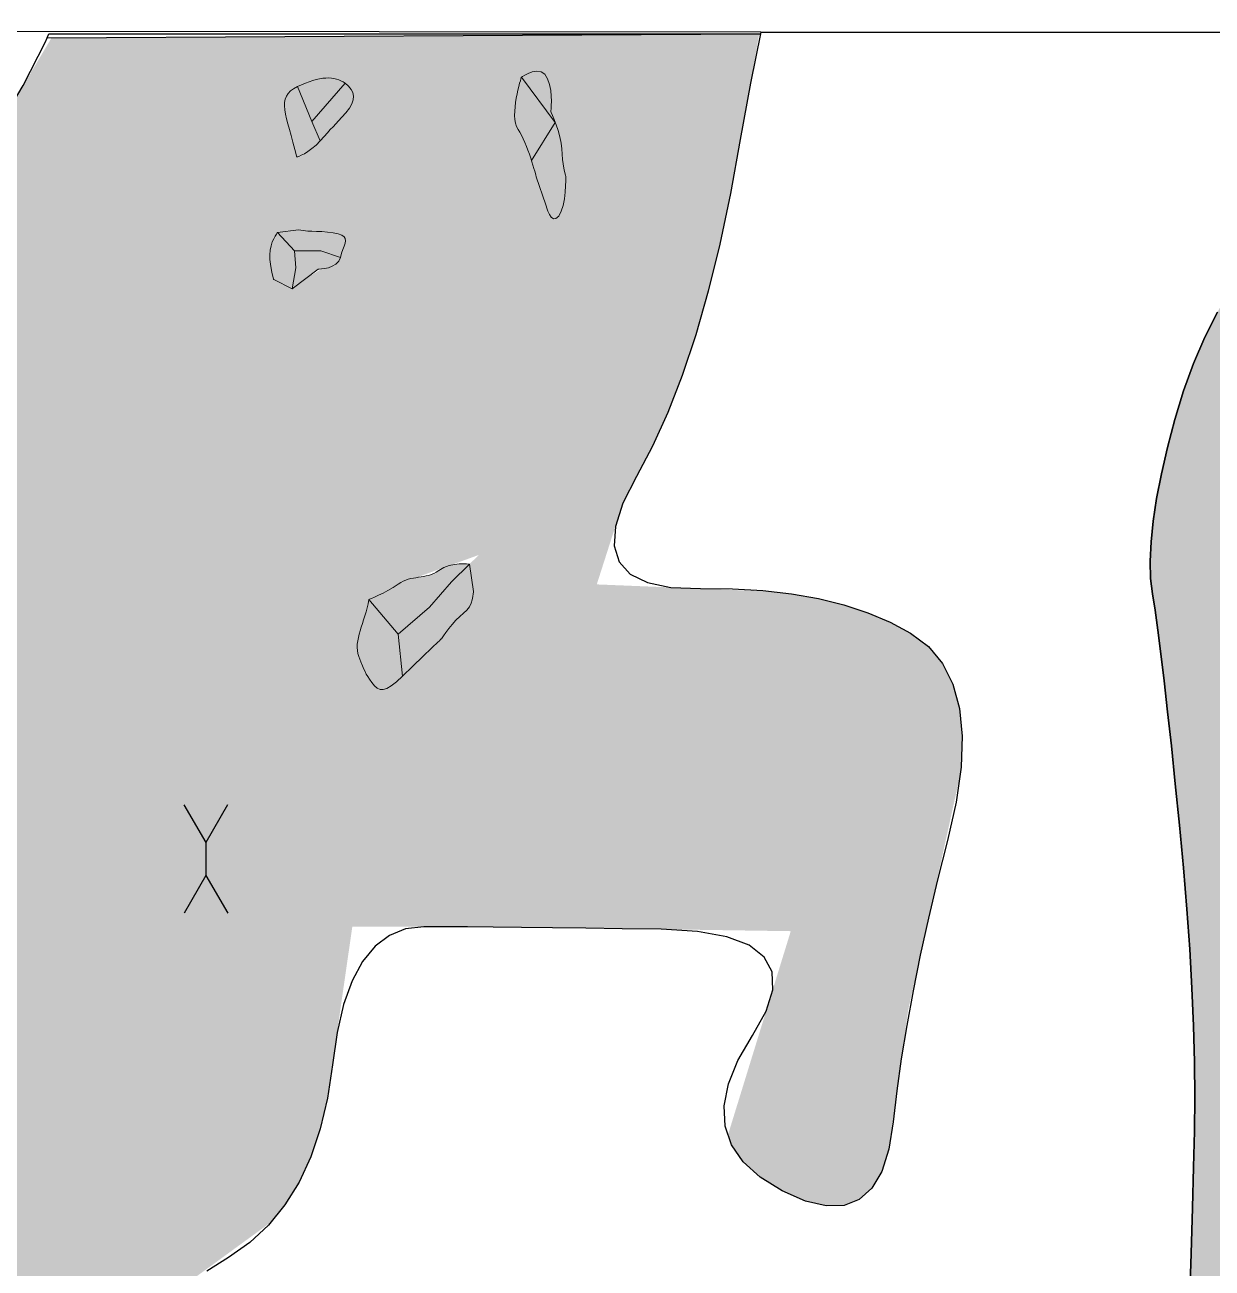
# Model space of a CAD drawing. Header units: metres. Extents: x -231 to 724, y -201 to 398.
# Drawn here: x 48.59 to 91.95, y 352.61 to 398.02 of the extents above; entities that cross this region are included whole.
import ezdxf

# ---------------------------------------------------------------- set-up
doc = ezdxf.new("R2010")
doc.units = ezdxf.units.M
doc.header["$MEASUREMENT"] = 0
for name, color, linetype in [('Espace Papier - Cadre Visible', 250, 'Continuous'), ('Topo Dessin - Fond', 254, 'Continuous'), ('Topo Dessin - Galeries', 10, 'Continuous'), ('Topo Dessin - Sols', 32, 'Continuous'), ('Topo Dessin - Spéléothèmes', 26, 'Continuous')]:
    doc.layers.add(name, color=color, linetype=linetype)

# ---------------------------------------------------------------- blocks, each defined once
blk = doc.blocks.new('*U135')
at = {"layer": 'Topo Dessin - Spéléothèmes'}
h = blk.add_hatch(color=255, dxfattribs=at)
h.dxf.hatch_style = 2
edge = h.paths.add_edge_path()
edge.add_spline(control_points=[(-0.2142849391825408, 0.7482747393962654), (-0.2142849391825408, 0.7482747393962654), (-0.8557617185360584, 0.320393880128222), (-0.8557617185360584, 0.320393880128222), (-0.8557617185360584, 0.320393880128222), (-0.9625596785788026, -0.1067979600427407), (-0.7489637584933142, -0.5346788193107841), (-0.5346788193107734, -0.9625596785788275), (-0.2142849391825408, -1.283642577804073), (-0.2142849391825408, -1.283642577804073), (-0.2142849391825408, -1.283642577804073), (0.534678819310777, -1.283642577804073), (0.534678819310777, -1.283642577804073), (0.534678819310777, -1.283642577804073), (1.06935763862155, -0.2142849391825621), (1.06935763862155, -0.2142849391825621), (1.06935763862155, -0.2142849391825621), (1.710834417975068, 0.1067979600427407), (1.604036457932324, 0.5346788193107841), (1.49723849788958, 0.9625596785787707), (1.604036457932324, 1.28295355870705), (1.283642577804091, 1.28295355870705), (0.9625596785788062, 1.28295355870705), (0.1067979600427442, 0.85576171853603), (0.1067979600427442, 0.85576171853603), (0.1067979600427442, 0.85576171853603), (-0.2142849391825408, 0.7482747393962654), (-0.2142849391825408, 0.7482747393962654)], knot_values=[0, 0, 0, 0, 1, 1, 1, 2, 2, 2, 3, 3, 3, 4, 4, 4, 5, 5, 5, 6, 6, 6, 7, 7, 7, 8, 8, 8, 9, 9, 9, 9], degree=3, periodic=0)
at = {"layer": 'Topo Dessin - Spéléothèmes', "lineweight": 5}
for points in [[(-0.8557617185360584, 0.320393880128222), (0, 0), (0.8554172089875358, 0.4278808592680434), (1.604036457932324, 0.5346788193107841)], [(0, 0), (0.3207383896767588, -0.5346788193107841), (0.534678819310777, -1.283642577804073)]]:
    blk.add_lwpolyline(points, dxfattribs=at)
at = {"layer": 'Topo Dessin - Spéléothèmes', "lineweight": 9}
blk.add_open_spline([(-0.2142849391825408, 0.7482747393962654), (-0.2142849391825408, 0.7482747393962654), (-0.8557617185360584, 0.320393880128222), (-0.8557617185360584, 0.320393880128222), (-0.8557617185360584, 0.320393880128222), (-0.9625596785788026, -0.1067979600427407), (-0.7489637584933142, -0.5346788193107841), (-0.5346788193107734, -0.9625596785788275), (-0.2142849391825408, -1.283642577804073), (-0.2142849391825408, -1.283642577804073), (-0.2142849391825408, -1.283642577804073), (0.534678819310777, -1.283642577804073), (0.534678819310777, -1.283642577804073), (0.534678819310777, -1.283642577804073), (1.06935763862155, -0.2142849391825621), (1.06935763862155, -0.2142849391825621), (1.06935763862155, -0.2142849391825621), (1.710834417975068, 0.1067979600427407), (1.604036457932324, 0.5346788193107841), (1.49723849788958, 0.9625596785787707), (1.604036457932324, 1.28295355870705), (1.283642577804091, 1.28295355870705), (0.9625596785788062, 1.28295355870705), (0.1067979600427442, 0.85576171853603), (0.1067979600427442, 0.85576171853603), (0.1067979600427442, 0.85576171853603), (-0.2142849391825408, 0.7482747393962654), (-0.2142849391825408, 0.7482747393962654)], degree=3, knots=[0, 0, 0, 0, 1, 1, 1, 2, 2, 2, 3, 3, 3, 4, 4, 4, 5, 5, 5, 6, 6, 6, 7, 7, 7, 8, 8, 8, 9, 9, 9, 9], dxfattribs=at)
blk = doc.blocks.new('Colonne')
at = {"layer": 'Topo Dessin - Spéléothèmes'}
for p, q in [((-0.8042575410315678, 1.976451279887812), (0.0005167643227927954, 0.6053032767583773)), ((0.7942667641243588, 1.976451279887812), (0.0005167643227927954, 0.6053032767583773)), ((0.0005167643227927954, 0.6053032767583773), (-0.0005167643227892427, -0.6053032767584057)), ((-0.0005167643227892427, -0.6053032767584057), (-0.7940945093500815, -1.97645127988784)), ((-0.0005167643227821372, -0.5956570093997016), (0.804257541031582, -1.97645127988784))]:
    blk.add_line(p, q, dxfattribs=at)
blk = doc.blocks.new('*U148')
at = {"layer": 'Topo Dessin - Spéléothèmes'}
h = blk.add_hatch(color=255, dxfattribs=at)
h.dxf.hatch_style = 2
edge = h.paths.add_edge_path()
edge.add_spline(control_points=[(-0.1071424695912704, 1.17684461776139), (-0.5346788193107734, 0.7489637584933462), (-1.070046657718603, 0.5346788193107841), (-1.176844617761343, 0.1067979600427407), (-1.283642577804091, -0.320393880128222), (-1.283642577804091, -0.3210828992252459), (-1.283642577804091, -0.6414767793534679), (-1.283642577804091, -0.9625596785787707), (-1.176500108212817, -1.069357638621511), (-0.5346788193107734, -0.9625596785787707), (0.1067979600427442, -0.85576171853603), (0.8554172089875323, -0.7482747393962654), (0.8554172089875323, -0.7482747393962654), (0.8554172089875323, -0.7482747393962654), (1.390096028298309, -0.5346788193107272), (1.710834417975068, -0.5346788193107272), (2.031917317200353, -0.5346788193107272), (2.245513237285842, -0.2135959200854813), (2.245513237285842, -0.2135959200854813), (2.245513237285842, -0.2135959200854813), (2.566596136511127, 0.4278808592680434), (2.566596136511127, 0.4278808592680434), (2.566596136511127, 0.4278808592680434), (2.245857746834368, 0.7489637584933462), (1.817976887566338, 0.7489637584933462), (1.390096028298309, 0.7489637584933462), (1.176155598664295, 1.069357638621568), (0.7482747393962619, 1.069357638621568), (0.3207383896767588, 1.069357638621568), (-0.1071424695912704, 1.17684461776139), (-0.1071424695912704, 1.17684461776139)], knot_values=[0, 0, 0, 0, 1, 1, 1, 2, 2, 2, 3, 3, 3, 4, 4, 4, 5, 5, 5, 6, 6, 6, 7, 7, 7, 8, 8, 8, 9, 9, 9, 10, 10, 10, 10], degree=3, periodic=0)
at = {"layer": 'Topo Dessin - Spéléothèmes', "lineweight": 5}
for points in [[(-0.1071424695912704, 1.17684461776139), (0, 0), (1.069357638621547, 0.1067979600427407), (1.925119357157609, 0.3210828992253028), (2.566596136511127, 0.4278808592680434)], [(0, 0), (-0.5346788193107734, -0.9625596785787707)]]:
    blk.add_lwpolyline(points, dxfattribs=at)
at = {"layer": 'Topo Dessin - Spéléothèmes', "lineweight": 9}
blk.add_open_spline([(-0.1071424695912704, 1.17684461776139), (-0.5346788193107734, 0.7489637584933462), (-1.070046657718603, 0.5346788193107841), (-1.176844617761343, 0.1067979600427407), (-1.283642577804091, -0.320393880128222), (-1.283642577804091, -0.3210828992252459), (-1.283642577804091, -0.6414767793534679), (-1.283642577804091, -0.9625596785787707), (-1.176500108212817, -1.069357638621511), (-0.5346788193107734, -0.9625596785787707), (0.1067979600427442, -0.85576171853603), (0.8554172089875323, -0.7482747393962654), (0.8554172089875323, -0.7482747393962654), (0.8554172089875323, -0.7482747393962654), (1.390096028298309, -0.5346788193107272), (1.710834417975068, -0.5346788193107272), (2.031917317200353, -0.5346788193107272), (2.245513237285842, -0.2135959200854813), (2.245513237285842, -0.2135959200854813), (2.245513237285842, -0.2135959200854813), (2.566596136511127, 0.4278808592680434), (2.566596136511127, 0.4278808592680434), (2.566596136511127, 0.4278808592680434), (2.245857746834368, 0.7489637584933462), (1.817976887566338, 0.7489637584933462), (1.390096028298309, 0.7489637584933462), (1.176155598664295, 1.069357638621568), (0.7482747393962619, 1.069357638621568), (0.3207383896767588, 1.069357638621568), (-0.1071424695912704, 1.17684461776139), (-0.1071424695912704, 1.17684461776139)], degree=3, knots=[0, 0, 0, 0, 1, 1, 1, 2, 2, 2, 3, 3, 3, 4, 4, 4, 5, 5, 5, 6, 6, 6, 7, 7, 7, 8, 8, 8, 9, 9, 9, 10, 10, 10, 10], dxfattribs=at)
blk = doc.blocks.new('*U149')
at = {"layer": 'Topo Dessin - Spéléothèmes'}
h = blk.add_hatch(color=255, dxfattribs=at)
h.dxf.hatch_style = 2
edge = h.paths.add_edge_path()
edge.add_spline(control_points=[(0.4614275515351309, 1.37860547114775), (0.4614275515351309, 1.37860547114775), (-0.3943341670009275, 0.7364396726971449), (-0.3943341670009275, 0.3092478325261823), (-0.3943341670009275, -0.1186330267418612), (-0.7147280471291637, -0.9743947452778912), (-0.7147280471291637, -0.9743947452778912), (-0.7147280471291637, -0.9743947452778912), (-0.9290129863117045, -1.722669484674157), (-0.9290129863117045, -1.722669484674157), (-0.9290129863117045, -1.722669484674157), (-1.142608906397193, -2.258037323082021), (-0.8218705167204305, -2.1505503439422), (-0.5011321270436753, -2.043752383899459), (-0.0732512677756425, -1.402275604545935), (-0.0732512677756425, -1.402275604545935), (-0.0732512677756425, -1.402275604545935), (0.03354669226710172, -1.081192705320632), (0.2474871219011163, -0.7601098060953859), (0.4614275515351309, -0.4397159259671071), (0.5682255115778752, 0.2024498724834416), (0.5682255115778752, 0.2024498724834416), (0.5682255115778752, 0.2024498724834416), (0.8893084108031601, 0.5228437526116636), (0.9961063708459079, 0.950724611879707), (1.102904330888652, 1.37860547114775), (0.4614275515351309, 1.37860547114775), (0.4614275515351309, 1.37860547114775)], knot_values=[0, 0, 0, 0, 1, 1, 1, 2, 2, 2, 3, 3, 3, 4, 4, 4, 5, 5, 5, 6, 6, 6, 7, 7, 7, 8, 8, 8, 9, 9, 9, 9], degree=3, periodic=0)
at = {"layer": 'Topo Dessin - Spéléothèmes', "lineweight": 5}
blk.add_lwpolyline([(-0.5739892875714858, -0.556994407390107), (0.5027332360623582, -0.1021367901652184), (0.4614275515351309, 1.37860547114775)], dxfattribs=at)
at = {"layer": 'Topo Dessin - Spéléothèmes', "lineweight": 9}
blk.add_open_spline([(0.4614275515351309, 1.37860547114775), (0.4614275515351309, 1.37860547114775), (-0.3943341670009275, 0.7364396726971449), (-0.3943341670009275, 0.3092478325261823), (-0.3943341670009275, -0.1186330267418612), (-0.7147280471291637, -0.9743947452778912), (-0.7147280471291637, -0.9743947452778912), (-0.7147280471291637, -0.9743947452778912), (-0.9290129863117045, -1.722669484674157), (-0.9290129863117045, -1.722669484674157), (-0.9290129863117045, -1.722669484674157), (-1.142608906397193, -2.258037323082021), (-0.8218705167204305, -2.1505503439422), (-0.5011321270436753, -2.043752383899459), (-0.0732512677756425, -1.402275604545935), (-0.0732512677756425, -1.402275604545935), (-0.0732512677756425, -1.402275604545935), (0.03354669226710172, -1.081192705320632), (0.2474871219011163, -0.7601098060953859), (0.4614275515351309, -0.4397159259671071), (0.5682255115778752, 0.2024498724834416), (0.5682255115778752, 0.2024498724834416), (0.5682255115778752, 0.2024498724834416), (0.8893084108031601, 0.5228437526116636), (0.9961063708459079, 0.950724611879707), (1.102904330888652, 1.37860547114775), (0.4614275515351309, 1.37860547114775), (0.4614275515351309, 1.37860547114775)], degree=3, knots=[0, 0, 0, 0, 1, 1, 1, 2, 2, 2, 3, 3, 3, 4, 4, 4, 5, 5, 5, 6, 6, 6, 7, 7, 7, 8, 8, 8, 9, 9, 9, 9], dxfattribs=at)
blk = doc.blocks.new('block 519')
at = {"layer": 'Topo Dessin - Spéléothèmes'}
h = blk.add_hatch(color=255, dxfattribs=at)
h.dxf.hatch_style = 2
edge = h.paths.add_edge_path()
edge.add_spline(control_points=[(-0.8554172089875465, -0.5346788193107841), (-0.4275363497195031, 0.5346788193107841), (-0.4275363497195031, 1.069357638621511), (0.2139404296340217, 0.9625596785787707), (0.8554172089875465, 0.8550726994390061), (1.176500108212792, 0.6414767793535248), (1.283298068255533, 0.320393880128222), (1.390440537846814, 0), (1.283298068255533, -0.2135959200854813), (0.8554172089875465, -0.3210828992253028), (0.4278808592679866, -0.4278808592680434), (0.3210828992252459, -0.4278808592680434), (-0.1067979600427407, -0.5346788193107841), (-0.5346788193107841, -0.6421657984506055), (-0.8554172089875465, -0.5346788193107841), (-0.8554172089875465, -0.5346788193107841)], knot_values=[0, 0, 0, 0, 1, 1, 1, 2, 2, 2, 3, 3, 3, 4, 4, 4, 5, 5, 5, 5], degree=3, periodic=0)
at = {"layer": 'Topo Dessin - Spéléothèmes', "lineweight": 5}
for points in [[(0.2139404296340217, 0.9625596785787707), (0, 0), (1.283298068255533, 0.320393880128222)], [(0, 0), (-0.1067979600427407, -0.5346788193107841)]]:
    blk.add_lwpolyline(points, dxfattribs=at)
at = {"layer": 'Topo Dessin - Spéléothèmes', "lineweight": 9}
blk.add_open_spline([(-0.8554172089875465, -0.5346788193107841), (-0.4275363497195031, 0.5346788193107841), (-0.4275363497195031, 1.069357638621511), (0.2139404296340217, 0.9625596785787707), (0.8554172089875465, 0.8550726994390061), (1.176500108212792, 0.6414767793535248), (1.283298068255533, 0.320393880128222), (1.390440537846814, 0), (1.283298068255533, -0.2135959200854813), (0.8554172089875465, -0.3210828992253028), (0.4278808592679866, -0.4278808592680434), (0.3210828992252459, -0.4278808592680434), (-0.1067979600427407, -0.5346788193107841), (-0.5346788193107841, -0.6421657984506055), (-0.8554172089875465, -0.5346788193107841), (-0.8554172089875465, -0.5346788193107841)], degree=3, knots=[0, 0, 0, 0, 1, 1, 1, 2, 2, 2, 3, 3, 3, 4, 4, 4, 5, 5, 5, 5], dxfattribs=at)

msp = doc.modelspace()

# ---------------------------------------------------------------- hatches: boundary and pattern name
at = {"layer": 'Topo Dessin - Fond'}
h = msp.add_hatch(color=256, dxfattribs=at)
h.dxf.hatch_style = 1
h.paths.add_polyline_path([(58.08262208294172, 354.9130066240467), (58.59869746191339, 355.744078526693), (59.03017035623952, 356.6709349973206), (59.37704076592036, 357.6935760359301), (59.63930869095589, 358.8120016425213), (59.81697413134604, 360.0262118170953), (60.54564185932253, 365.0795416957116), (65.39791921318786, 365.0703958826482), (69.0781277127448, 365.0239124269427), (70.40074671373321, 365.0056007625739), (76.55767653628126, 364.9138921701547), (74.26964119699711, 357.4887748592269), (74.39680612191296, 357.1146427698201), (74.8198188234335, 356.4934516376662), (75.43459719392263, 355.9314215657176), (76.24114123338063, 355.4285525539741), (77.0942166463508, 355.0538658492882), (77.84858913737685, 354.8763826985127), (78.50425870645881, 354.8961031016473), (79.06122535359668, 355.1130270586924), (79.51948907879046, 355.5271545696479), (79.87904988204014, 356.1384856345136), (80.12975292552308, 356.9155451148479), (80.84069883614318, 362.0095171917259), (82.73081687449252, 370.5597797820536), (82.77809338989982, 370.9005782976623), (82.81616415316603, 372.0415413671625), (82.71605090919866, 373.052913540038), (82.47775365799748, 373.9346948162892), (82.10127239956273, 374.6868851959158), (81.58660713389426, 375.3094846789178), (80.93375786099224, 375.8024932652953), (80.18220573571946, 376.2025344926645), (79.37143191293887, 376.5462318986421), (78.50143639265052, 376.8335854832277), (77.57221917485458, 377.0645952464216), (76.58378025955071, 377.2392611882236), (75.88885397935198, 377.3177457184202), (69.47309016603835, 377.5802931357248), (70.42255302923195, 380.5431269804341), (71.77714117620923, 383.2149445306962), (72.07129092644593, 383.8628314604147), (72.59628909163939, 385.2165650500276), (73.08736202352405, 386.6929614419684), (73.54450972209949, 388.2920206362371), (73.96773218736621, 390.0137426328344), (74.35702941932387, 391.858127431759), (74.71240141797304, 393.8251750330148), (75.40387708453432, 397.6850392789481), (49.56054570661037, 397.5430912877243), (45.62632923807512, 390.9192611871327), (42.87365672268168, 392.7779566493297), (42.57609400370125, 393.1462865310057), (38.48604761688962, 397.685271015624), (26.80487011174682, 397.685271015624), (26.16634842163945, 396.1500846235643), (25.58964123185683, 394.3005974211693), (25.23008049818054, 392.5102712789795), (25.08766622061057, 390.779106196995), (25.16239839914692, 389.1071021752153), (25.45427703378959, 387.4942592136409), (25.96330212453859, 385.9405773122718), (26.68947367139413, 384.4460564711077), (27.54254894521752, 383.0275998246301), (28.43228521687092, 381.7021105073212), (29.35868248635394, 380.4695885191803), (30.32174075366695, 379.3300338602081), (31.3214600188096, 378.2834465304039), (32.35784028178227, 377.3298265297684), (33.12757573948073, 376.7124459105962), (37.70048553824918, 373.4406903551489), (39.32963748597498, 367.7032475762931), (37.34277466307793, 363.4939405541443), (37.56276425361541, 357.6737195995086), (34.22749350806826, 351.9987352426676), (28.9191598244191, 347.933272977482), (23.8730991236609, 350.1830192013057), (21.38374148689933, 345.1283885777046), (46.47002662917028, 331.657866246073), (46.47088733849296, 332.4577806084482), (46.36231362342608, 333.9537100391793), (46.15820480745292, 335.5243910088265), (45.49383689006368, 339.357675362592), (45.29676221547311, 340.9990498347537), (45.06726960985029, 345.5039085045801), (46.50728918469487, 346.2316652072727), (50.28811917181717, 348.7382412531498), (52.52987815395027, 350.5857982287886), (53.1390159320797, 351.0562695312959), (57.56032449997878, 354.2736642727804)])
h.paths.add_polyline_path([(43.02781004029976, 367.0907657083469), (40.81705765185483, 375.1019400353068), (40.44563612708919, 379.962542957337), (46.78955364108872, 382.9247502707196), (47.28767890823371, 378.9811589250936), (47.28260888988075, 375.4965667685566), (47.27273858377157, 374.4373023116899), (47.1737810143095, 368.2321878399242)], flags=16)
edge = h.paths.add_edge_path(flags=16)
edge.add_spline(control_points=[(62.21978816471196, 377.5930401240608), (62.71048743752612, 377.9366314538794), (63.21311560592287, 377.74099529615), (63.70381487873703, 378.0845866259685), (64.19451415155118, 378.428177955787), (64.8201728813264, 378.3175111327582), (64.8201728813264, 378.3175111327582), (64.8201728813264, 378.3175111327582), (64.85689496946232, 378.0691397226594), (64.89361705759823, 377.8207683125606)], knot_values=[6.5, 6.5, 6.5, 6.5, 7.5, 7.5, 7.5, 8.5, 8.5, 8.5, 9, 9, 9, 9], degree=3, periodic=0)
edge.add_line((64.52228370594466, 378.0252629181479), (65.16435200985148, 378.6551727335489))
edge = h.paths.add_edge_path(flags=16)
edge.add_spline(control_points=[(37.73921911285549, 342.5819353833543), (37.5041747128172, 342.3468909833161), (37.22181862279606, 342.2522652529065), (37.22181297569776, 342.2522633604153)], knot_values=[7.00001, 7.00001, 7.00001, 7.00001, 8, 8, 8, 8], degree=3, periodic=0)
edge.add_spline(control_points=[(37.22181297561306, 342.2522633603869), (37.22181297561306, 342.2522633603869), (36.99813945497044, 342.217006347811), (36.77446593432784, 342.1817493352352)], knot_values=[6.5, 6.5, 6.5, 6.5, 7, 7, 7, 7], degree=3, periodic=0)
edge.add_spline(control_points=[(36.77446593432784, 342.1817493352352), (36.55079241368523, 342.1464923226594), (36.32711889304262, 342.1112353100834), (36.32711889304262, 342.1112353100834), (36.32711889304262, 342.1112353100834), (36.13877820650831, 342.2054056533506), (35.95043751997399, 342.2995759966177)], knot_values=[5.5, 5.5, 5.5, 5.5, 6, 6, 6, 6.5, 6.5, 6.5, 6.5], degree=3, periodic=0)
edge.add_spline(control_points=[(34.53864058629082, 343.4763261797951), (34.53864058629082, 343.4763261797951), (34.82099997300767, 343.8059982027395), (35.1033593597443, 344.135670225707)], knot_values=[2, 2, 2, 2, 2.999999999929901, 3, 3, 3], degree=3, periodic=0)
edge.add_line((36.46063098657666, 345.7203686772289), (36.40929312469789, 344.3325903464415))
edge.add_spline(control_points=[(36.0444562201763, 344.3710202623655), (36.3741282431438, 344.3237076261347), (36.84513160254442, 344.3240109122644), (37.12779427541074, 344.1826795758312)], knot_values=[0, 0, 0, 0, 1, 1, 1, 1], degree=3, periodic=0)
edge = h.paths.add_edge_path(flags=16)
edge.add_spline(control_points=[(46.03716347134993, 387.1238545636161), (45.84140886922199, 386.6205546636553), (45.68142365549681, 386.3260050809504), (45.31399183285819, 386.0687265489606)], knot_values=[4, 4, 4, 4, 5, 5, 5, 5], degree=3, periodic=0)
edge.add_spline(control_points=[(45.31399183285819, 386.0687265489606), (44.94576983425691, 385.8108947298055), (45.11728885558337, 385.5659401813797), (44.71234909343249, 385.0998715773483)], knot_values=[3, 3, 3, 3, 4, 4, 4, 4], degree=3, periodic=0)
edge.add_spline(control_points=[(44.71234909343249, 385.0998715773483), (44.30780441926289, 384.6340796168997), (44.60235400196777, 384.4740944031746), (44.02629030647172, 384.2532569911517)], knot_values=[2, 2, 2, 2, 3, 3, 3, 3], degree=3, periodic=0)
edge.add_spline(control_points=[(42.29618517134467, 385.4182045997425), (42.12988540849875, 385.7226628646943), (42.06884862965384, 385.9451989132098), (42.07974974619942, 386.1115154849416)], knot_values=[0.7439637676881028, 0.7439637676881028, 0.7439637676881028, 0.7439637676881028, 1, 1, 1, 1], degree=3, periodic=0)
edge.add_spline(control_points=[(43.17934202356155, 386.7678821971029), (43.17934202356155, 386.7678821971029), (43.74347682347499, 387.5279470966736), (43.74347682347499, 387.5279470966736), (43.74347682347499, 387.5279470966736), (44.28321784340273, 387.5408243674032), (44.77352202823555, 387.8841390536388), (45.26382314114271, 388.227451588889), (45.9756306219824, 387.9945892041835), (45.97563954140432, 387.9945862862429)], knot_values=[6.000006265346602, 6.000006265346602, 6.000006265346602, 6.000006265346602, 7.000006265346602, 7.000006265346602, 7.000006265346602, 8.000006265346602, 8.000006265346602, 8.000006265346602, 9, 9, 9, 9], degree=3, periodic=0)
edge = h.paths.add_edge_path(flags=16)
edge.add_spline(control_points=[(57.53090703320959, 389.6217479243007), (57.53121517191736, 390.099979198744), (57.81778417013401, 390.4343096966634), (57.81778417013401, 390.4343096966634), (57.81778417013401, 390.4343096966634), (58.00906127297594, 390.4582674811917), (58.20033837581786, 390.4822252657201)], knot_values=[0.5, 0.5, 0.5, 0.5, 1.5, 1.5, 1.5, 2, 2, 2, 2], degree=3, periodic=0)
edge.add_spline(control_points=[(58.20033837581786, 390.4822252657201), (58.39161547865979, 390.5061830502484), (58.58289258150172, 390.5301408347767), (58.58289258150172, 390.5301408347767), (58.58289258150172, 390.5301408347767), (58.91814749554443, 390.4826874737817), (58.91814749554443, 390.4826874737817), (58.91814749554443, 390.4826874737817), (59.87461004443103, 390.4820711963662), (60.16179532006321, 390.3384785585502)], knot_values=[7, 7, 7, 7, 7.5, 7.5, 7.5, 8.5, 8.5, 8.5, 9.5, 9.5, 9.5, 9.5], degree=3, periodic=0)
edge.add_spline(control_points=[(60.11372568164968, 389.525916786174), (60.017894543517, 389.0954470114468), (59.30054763187441, 389.0951388727391), (59.30054763187441, 389.0951388727391), (59.30054763187441, 389.0951388727391), (59.06143199465277, 388.9158021448228), (58.82231635743113, 388.7364654169066)], knot_values=[4.5, 4.5, 4.5, 4.500000000031159, 5.5, 5.5, 5.5, 6, 6, 6, 6], degree=3, periodic=0)
edge.add_spline(control_points=[(60.16179532006321, 390.3384785585502), (60.44836431827986, 390.1951940594417), (60.20955681976596, 389.9563865609279), (60.11372568165267, 389.5259167861874)], knot_values=[5.999999999968841, 5.999999999968841, 5.999999999968841, 5.999999999968841, 6.999999999968841, 6.999999999968841, 6.999999999968841, 7], degree=3, periodic=0)
edge.add_spline(control_points=[(60.11372568164968, 389.525916786174), (60.017894543517, 389.0954470114468), (59.30054763187441, 389.0951388727391), (59.30054763187441, 389.0951388727391), (59.30054763187441, 389.0951388727391), (59.06143199465277, 388.9158021448228), (58.82231635743113, 388.7364654169066)], knot_values=[4.5, 4.5, 4.5, 4.500000000031159, 5.5, 5.5, 5.5, 6, 6, 6, 6], degree=3, periodic=0)
edge.add_spline(control_points=[(58.82231635743113, 388.7364654169066), (58.58320072020949, 388.5571286889905), (58.34408508298785, 388.3777919610742), (58.34408508298785, 388.3777919610742), (58.34408508298785, 388.3777919610742), (58.17661169532037, 388.461528654908), (58.00913830765289, 388.5452653487417)], knot_values=[3.5, 3.5, 3.5, 3.5, 4, 4, 4, 4.5, 4.5, 4.5, 4.5], degree=3, periodic=0)
edge = h.paths.add_edge_path(flags=16)
edge.add_spline(control_points=[(58.51541707409319, 393.1857982148535), (58.14741466594389, 394.7557426387261), (57.71806382546221, 395.368919185753), (58.53947715736533, 395.7615522626852)], knot_values=[0, 0, 0, 0, 1, 1, 1, 1], degree=3, periodic=0)
edge.add_spline(control_points=[(58.53947715736533, 395.7615522626852), (59.36144377643402, 396.1533951636546), (59.9011847963617, 396.1662724343842), (60.28149388972984, 395.883809946446)], knot_values=[1, 1, 1, 1, 2, 2, 2, 2], degree=3, periodic=0)
edge.add_spline(control_points=[(60.3059049680607, 394.8045647953877), (59.90136029389105, 394.338772834939), (59.77888301967818, 394.2530133242758), (59.3739432575273, 393.7869447202445)], knot_values=[3, 3, 3, 3, 4, 4, 4, 4], degree=3, periodic=0)
edge.add_spline(control_points=[(59.3739432575273, 393.7869447202445), (58.96955678254196, 393.3200859402505), (58.51541707409319, 393.1857982148535), (58.51541707409319, 393.1857982148535)], knot_values=[4, 4, 4, 4, 5, 5, 5, 5], degree=3, periodic=0)
edge.add_line((57.56400888782508, 392.7557007125093), (58.3859201096902, 393.7018064245152))
edge = h.paths.add_edge_path(flags=16)
edge.add_spline(control_points=[(66.5997894751536, 394.1997820776895), (66.25675143250069, 394.6896911745411), (66.72248633981845, 396.1133178313806), (66.72248633981845, 396.1133178313806), (66.72248633981845, 396.1133178313806), (67.45814016105834, 396.6284281825256), (67.67925421666398, 396.0519693990482), (67.9003682722696, 395.4755106155708), (67.789424805658, 394.8502469737768), (67.789424805658, 394.8502469737768), (67.789424805658, 394.8502469737768), (67.86975767630466, 394.6822605579861), (67.9589026472658, 394.4483523150581)], knot_values=[6.547990649118702, 6.547990649118702, 6.547990649118702, 6.547990649118702, 7.547990649118702, 7.547990649118702, 7.547990649118702, 8.547990649118702, 8.547990649118702, 8.547990649118702, 9.547990649118702, 9.547990649118702, 9.547990649118702, 10, 10, 10, 10], degree=3, periodic=0)
edge.add_spline(control_points=[(67.9589026472658, 394.4483523150581), (68.06697698335512, 394.1647751509431), (68.18800314210469, 393.7843075992872), (68.19454006533829, 393.4888159783633)], knot_values=[6, 6, 6, 6, 6.547990649118702, 6.547990649118702, 6.547990649118702, 6.547990649118702], degree=3, periodic=0)
edge.add_spline(control_points=[(68.19454006533829, 393.4888159783633), (68.20702224808645, 392.9487983148528), (68.34237679302885, 392.4948168055882), (68.34237679302885, 392.4948168055882), (68.34237679302885, 392.4948168055882), (68.36678787135965, 391.4155716545298), (68.08472047140293, 391.0355392047445)], knot_values=[4, 4, 4, 4, 5, 5, 5, 6, 6, 6, 6], degree=3, periodic=0)
edge.add_spline(control_points=[(67.44069421068033, 391.955304025285), (67.35191292632538, 392.2128548762713), (67.26313164197045, 392.4704057272575), (67.26313164197045, 392.4704057272575), (67.26313164197045, 392.4704057272575), (67.19564203042572, 392.7318525324717), (67.08935726394137, 393.0621000139813)], knot_values=[1.540577120775739, 1.540577120775739, 1.540577120775739, 1.540577120775739, 2.040577120775739, 2.040577120775739, 2.040577120775739, 2.5, 2.5, 2.5, 2.5], degree=3, periodic=0)
edge.add_spline(control_points=[(67.08935726394137, 393.0621000139813), (66.96429794354911, 393.4506836931383), (66.7855270869504, 393.9345212776249), (66.5997894751536, 394.1997820776895)], knot_values=[1, 1, 1, 1, 1.540577120775739, 1.540577120775739, 1.540577120775739, 1.540577120775739], degree=3, periodic=0)
h = msp.add_hatch(color=256, dxfattribs=at)
h.dxf.hatch_style = 1
h.paths.add_polyline_path([(94.4339951956265, 315.8708610119103), (95.36462214407243, 315.1982561367681), (96.24922008325298, 314.2817238955972), (96.95373746195209, 313.0487377452885), (97.38944003524125, 311.7324043944426), (97.64042733214421, 310.7393439456154), (97.8519335437577, 309.6307786151912), (98.02395867008147, 308.40670840317), (98.15650271111576, 307.0671333095521), (98.27778115186788, 305.6521958542441), (98.41600947734584, 304.2020385571529), (98.57118768754914, 302.7166614182786), (98.74331578247828, 301.1960644376217), (98.93239376213272, 299.640247615182), (99.13842162651301, 298.0492109509586), (99.36139937561867, 296.4229544449522), (99.60132700945019, 294.7614780971632), (99.80318353214841, 293.1154962942886), (99.91194794785497, 291.5357234230268), (99.92762025656964, 290.0221594833775), (99.85020045829265, 288.5748044753408), (99.67968855302377, 287.1936583989167), (99.41608454076322, 285.8787212541052), (99.05938842151079, 284.6299930409065), (98.60960019526604, 283.4474737593188), (98.17812778795383, 282.3205964959688), (97.87637912549553, 281.2387943374744), (97.7043542078917, 280.2020672838374), (97.66205303514243, 279.2104153350575), (97.74947560724752, 278.2638384911348), (97.96662192420717, 277.3623367520692), (98.31349198602129, 276.5059101178609), (98.79008579268998, 275.6945585885097), (99.39499337005654, 274.8494007305155), (100.1268047439643, 273.8915551103787), (100.9855199144137, 272.8210217280988), (101.9711388814048, 271.637800583676), (103.0836616449372, 270.3418916771099), (104.3230882050114, 268.9332950084004), (105.6894185616257, 267.4120105775498), (107.1826527147824, 265.7780383845549), (108.7083178737259, 264.1820982889038), (110.1719412477022, 262.774910150082), (111.5735228367108, 261.55647396809), (112.9130626407517, 260.5267897429277), (114.1905606598254, 259.6858574745951), (115.4060168939315, 259.0336771630924), (116.5594313430702, 258.570248808419), (117.6508040072415, 258.2955724105756), (118.6406536620088, 258.1659814841111), (119.4894990829359, 258.1378095435754), (120.1973402700232, 258.2110565889683), (120.76417722327, 258.3857226202898), (121.1900099426768, 258.6618076375402), (121.4748384282433, 259.0393116407189), (121.6186626799697, 259.5182346298265), (121.621482697856, 260.0985766048626), (121.5213696626085, 260.7662515507997), (121.3563947549338, 261.5071734526103), (121.1265579748319, 262.3213423102942), (120.831859322303, 263.2087581238516), (120.4722987973466, 264.1694208932826), (120.0478763999631, 265.2033306185868), (119.5585921301526, 266.3104872997644), (119.0044459879146, 267.490890936816), (118.431969277189, 268.6881977381871), (117.8876933019131, 269.8460639123302), (117.371618062088, 270.964489459242), (116.8837435577141, 272.0434743789223), (116.4240697887907, 273.0830186713724), (115.9925967553176, 274.0831223365925), (115.5893244572953, 275.0437853745817), (115.2142528947236, 275.9650077853408), (114.8405913758818, 276.8143917701133), (114.4415492090491, 277.559539530144), (114.0171263942254, 278.2004510654325), (113.5673229314109, 278.7371263759791), (113.0921388206055, 279.1695654617837), (112.5915740618091, 279.4977683228466), (112.0656286550218, 279.7217349591673), (111.5143026002436, 279.8414653707461), (110.6894285836704, 279.9788030773108), (109.7023995033776, 280.3534893940782), (108.8281733648852, 280.9197450855287), (107.8008390832114, 281.9422246649987), (107.2150764153639, 283.2555281639567), (107.4159841658535, 284.3449794666001), (107.8746940046203, 285.0836513562937), (108.5672331434825, 285.8459046233797), (108.9310106502592, 286.2919347409741), (109.266589230493, 286.7525604186751), (109.5739688841842, 287.2277816564824), (109.8531496113328, 287.7175984543961), (110.1041314119385, 288.2220108124166), (110.3269142860018, 288.7410187305432), (110.5214982335222, 289.274622208776), (110.6766020697803, 289.8944048707223), (110.7809446100567, 290.6719503399889), (110.8345258543515, 291.6072586165761), (110.8373458026645, 292.7003297004841), (110.7894044549956, 293.9511635917121), (110.6907018113451, 295.3597602902609), (110.5412378717128, 296.9261197961299), (110.3410126360989, 298.6502421093195), (110.1041263330816, 300.4278910647673), (109.8446791912397, 302.154830497411), (109.5626712105731, 303.8310604072504), (109.2581023910818, 305.4565807942855), (108.9309727327659, 307.0313916585165), (108.5812822356251, 308.5554929999439), (108.2090308996599, 310.0288848185664), (107.8142187248698, 311.451567114385), (107.3968458504016, 312.8686150220965), (106.9569124154024, 314.3251036763982), (106.4944184198724, 315.8210330772892), (106.0093638638112, 317.3564032247698), (105.5017487472186, 318.9312141188408), (104.9715730700948, 320.5454657595017), (104.4188368324404, 322.1991581467524), (103.8435400342543, 323.8922912805926), (103.3288750468794, 325.5868330338395), (102.9580342416577, 327.2447512793102), (102.731017618589, 328.8660460170041), (102.6478251776737, 330.4507172469217), (102.7084569189112, 331.9987649690626), (102.9129128423021, 333.5101891834271), (103.261192947846, 334.9849898900148), (103.7532972355431, 336.4231670888261), (104.2905586137409, 337.9059872519566), (104.7743099907869, 339.5147168515012), (105.2045513666812, 341.2493558874604), (105.5812827414238, 343.109904359834), (105.9045041150145, 345.0963622686223), (106.1742154874536, 347.2087296138248), (106.3904168587409, 349.4470063954419), (106.5531082288765, 351.8111926134736), (106.6283770269067, 354.1500240999427), (106.5823106818787, 356.3122366868731), (106.414909193792, 358.2978303742644), (106.1261725626471, 360.106805162117), (105.7161007884433, 361.7391610504305), (105.1846938711812, 363.194898039205), (104.5319518108607, 364.4740161284407), (103.7578746074822, 365.5765153181361), (102.9865817308439, 366.6653606631845), (102.3421926507479, 367.9035172184713), (101.824707367193, 369.2909849839982), (101.4341258801799, 370.8277639597649), (101.1704481897079, 372.5138541457712), (101.0336742957777, 374.3492555420172), (101.0238041983887, 376.3339681485032), (101.1408378975413, 378.4679919652287), (101.2733820777224, 380.5893383863337), (101.3100434234192, 382.5360188059569), (101.2508219346316, 384.3080332240983), (101.0957176113598, 385.9053816407579), (100.8447304536035, 387.3280640559357), (100.4978604613629, 388.5760804696318), (100.0551076346379, 389.6494308818463), (99.51647197342868, 390.5481152925792), (98.92425465048429, 391.2622735450224), (98.32075683855425, 391.7820454823687), (97.70597853763849, 392.1074311046181), (97.07991974773701, 392.2384304117705), (96.44258046884964, 392.175043403826), (95.79396070097665, 391.9172700807843), (95.13406044411798, 391.4651104426458), (94.46287969827353, 390.8185644894103), (93.81002952091741, 390.055105035171), (93.20512096952335, 389.2522048940215), (92.64815404409232, 388.4098640659622), (92.1391287446231, 387.5280825509925), (91.6780450711163, 386.6068603491122), (91.26490302357206, 385.6461974603223), (90.89970260198992, 384.6460938846218), (90.58244380637028, 383.6065496220114), (90.31307285648869, 382.5801023628279), (90.09153597212116, 381.6192897974087), (89.91783315326745, 380.7241119257541), (89.79196439992779, 379.8945687478637), (89.71392971210196, 379.1306602637377), (89.68372908979018, 378.4323864733761), (89.70136253299222, 377.799747376779), (89.76683004170832, 377.2327429739463), (89.90733251231833, 376.333639805842), (90.07353761653054, 375.0432463010289), (90.19290856387285, 374.0525538522492), (90.32084705574903, 372.9314312912327), (90.45735309215934, 371.6798786179795), (90.60242667310375, 370.2978958324893), (90.7560677985823, 368.7854829347631), (90.90271234648878, 367.2303925333464), (91.02679619471735, 365.7203772367869), (91.128319343268, 364.2554370450847), (91.20728179214075, 362.8355719582397), (91.26368354133547, 361.460781976252), (91.29752459085228, 360.1310670991212), (91.30880494069118, 358.8464273268479), (91.29752459085216, 357.6068626594316), (91.26932371625458, 356.2996853347296), (91.2298424918182, 354.8122075905987), (91.17908091754293, 353.1444294270392), (91.11703899342865, 351.2963508440511), (91.04371671947547, 349.2679718416339), (90.95911409568328, 347.0592924197882), (90.86323112205218, 344.670312578514), (90.75606779858231, 342.1010323178108), (90.56712207792657, 339.5275262585673), (90.22589191273869, 337.1258690216717), (89.73237730301821, 334.8960606071245), (89.08657824876559, 332.8381010149252), (88.28849474998037, 330.9519902450742), (87.33812680666301, 329.2377282975709), (86.23547441881306, 327.6953151724159), (84.98053758643096, 326.3247508696091), (83.7058601418305, 325.1513900908727), (82.54398591732615, 324.2005875379292), (80.97037941071383, 323.1082210472031), (79.32345028228126, 322.5419652960736), (78.25572277634188, 322.8312641302203), (77.48898422460194, 323.6568692795482), (76.98841890921858, 324.1273404030168), (76.4399122461664, 324.5809083323237), (75.84346423544545, 325.0175730674695), (75.19907487705566, 325.4373346084541), (74.50674417099708, 325.8401929552773), (73.76647211726971, 326.2261481079391), (72.97825871587361, 326.5952000664398), (72.13646379188913, 326.8600158897178), (71.23544717039704, 326.9332626367124), (70.27520885139711, 326.8149403074232), (69.25574883488957, 326.5050489018505), (68.17706712087417, 326.0035884199939), (67.03916370935123, 325.3105588618538), (65.84203860032038, 324.42596022743), (64.58569179378279, 323.3497925167231), (63.23628224021878, 322.2074207979759), (61.75996889011432, 321.1242101394345), (60.15675174346829, 320.100160541098), (58.42663080028069, 319.1352720029666), (56.56960606055167, 318.2295445250405), (54.58567752428122, 317.3829781073197), (51.62995047263033, 316.2804010434539), (64.25264968150653, 304.2223783032562), (65.12768736232124, 304.8133785441306), (66.09638563062026, 305.0542484790518), (67.28505030333851, 305.0415710386713), (68.15081555329036, 304.9486036199834), (69.0899029380487, 304.7711204095282), (70.10231245761334, 304.5091214073055), (71.18804411198423, 304.1626066133157), (72.34709790116196, 303.7315760275583), (73.51179186525884, 303.3428033376846), (74.61444404438842, 303.1230622313457), (75.65505443855048, 303.0723527085416), (76.63362304774522, 303.1906747692723), (77.55014987197228, 303.4780284135376), (78.40463491123205, 303.9344136413375), (79.19707816552432, 304.5598304526724), (79.92747963484881, 305.3542788475415), (80.95751501411779, 306.4698872451595), (82.22937292784547, 306.875563069515), (83.10712441916847, 306.3684684084302), (83.66691143205958, 305.7599547912565), (84.20131779695976, 304.8809906642992), (84.71034351386903, 303.7315760275584), (85.17142781353607, 302.410312628149), (85.56200992670972, 301.0158022131865), (85.88208985338997, 299.5480447826709), (86.13166759357682, 298.0070403366022), (86.31074314727016, 296.3927888749805), (86.4193165144701, 294.7052903978057), (86.45738769517664, 292.9445449050778), (86.42495668938977, 291.1105523967968), (86.36855494019505, 289.321634963533), (86.33471389067824, 287.6961146958573), (86.32343354083935, 286.2339915937692), (86.33471389067836, 284.9352656572688), (86.36855494019517, 283.7999368863562), (86.42495668938989, 282.8280052810316), (86.50391913826252, 282.0194708412945), (86.60544228681306, 281.3743335671453), (86.76336711498493, 280.9066794437716), (87.01153460272167, 280.6305944563611), (87.34994475002325, 280.5460786049142), (87.77859755688974, 280.6531318894305), (88.29749302332108, 280.9517543099101), (88.90663114931728, 281.441945866353), (89.60601193487831, 282.1237065587594), (90.39563538000428, 282.997036387129), (91.18807891258987, 283.9576992162395), (91.8959199605301, 284.9014589108682), (92.51915852382515, 285.8283154710156), (93.05779460247479, 286.7382688966812), (93.51182819647897, 287.6313191878654), (93.88125930583783, 288.5074663445679), (94.16608793055138, 289.3667103667887), (94.36631407061964, 290.2090512545279), (94.50026822495727, 291.0711124857222), (94.58628089247941, 291.9895175383084), (94.62435207318595, 292.9642664122863), (94.614481767077, 293.9953591076561), (94.55666997415233, 295.0827956244176), (94.45091669441217, 296.226575962571), (94.29722192785641, 297.4267001221161), (94.09558567448516, 298.683168103053), (93.87702889635534, 299.9748509723601), (93.67257255552431, 301.2806197970148), (93.48221665199196, 302.6004745770176), (93.3059611857584, 303.9344153123683), (93.14380615682342, 305.2824420030669), (92.99575156518722, 306.6445546491135), (92.8617974108497, 308.0207532505079), (92.74194369381098, 309.4110378072506), (92.65170089509934, 310.7323011469804), (92.5840187960658, 312.4860035725141), (92.69682229445537, 314.648199001538), (93.27721875592546, 315.9618101547005)])

# ---------------------------------------------------------------- linework, layer by layer
at = {"layer": 'Espace Papier - Cadre Visible'}
for q in [(-229.2429299104932, 398.0179866469602), (174.2175629481951, 397.7508424413523)]:
    msp.add_line((75.45935152820391, 397.7508424413523), q, dxfattribs=at)
at = {"layer": 'Topo Dessin - Fond'}
for p in [(49.40242990212005, 397.5422228152933), (49.46731314078841, 397.685271015624)]:
    msp.add_line(p, (75.44606752101606, 397.685271015624), dxfattribs=at)
msp.add_lwpolyline([(92.13912874462312, 387.5280825509925), (91.67804507111634, 386.6068603491123), (91.26490302357206, 385.6461974603222), (90.89970260198993, 384.6460938846218), (90.58244380637029, 383.6065496220114), (90.3130728564887, 382.5801023628279), (90.09153597212116, 381.6192897974087), (89.91783315326745, 380.7241119257541), (89.79196439992779, 379.8945687478637), (89.71392971210196, 379.1306602637377), (89.68372908979018, 378.4323864733761), (89.70136253299222, 377.799747376779), (89.76683004170832, 377.2327429739463), (89.86049835544827, 376.6333408618772), (89.96273421372234, 375.9035086375715), (90.07353761653053, 375.0432463010289), (90.19290856387283, 374.0525538522494), (90.32084705574903, 372.9314312912328), (90.45735309215934, 371.6798786179796), (90.60242667310376, 370.2978958324894), (90.75606779858231, 368.7854829347631), (90.90271234648878, 367.2303925333464), (91.02679619471735, 365.7203772367869), (91.128319343268, 364.2554370450847), (91.20728179214075, 362.8355719582397), (91.26368354133547, 361.460781976252), (91.29752459085228, 360.1310670991212), (91.30880494069118, 358.8464273268479), (91.29752459085216, 357.6068626594316), (91.26932371625458, 356.2996853347296), (91.2298424918182, 354.8122075905986), (91.17908091754293, 353.1444294270392), (91.11703899342865, 351.2963508440511)], dxfattribs=at)
at = {"layer": 'Topo Dessin - Galeries'}
for points in [[(38.78231016957398, 397.685271015624), (38.89479104683323, 397.5629060165794), (39.78734712765265, 396.5515337243445), (40.63760203572281, 395.5457958500564), (41.4455557710437, 394.5456923937155), (42.21120833361533, 393.5512233553214), (42.96135048473161, 392.718742922788), (43.72277298568702, 392.2046052840293), (44.49547583648132, 392.0088104390453), (45.27945903711452, 392.1313583878356), (46.07472258758662, 392.5722491304006), (46.88126648789762, 393.33148266674), (47.69909073804752, 394.4090589968542), (48.52819533803654, 395.8049781207429), (49.33754666345169, 397.3991746149628), (49.46731314078841, 397.6852710156238)], [(75.45935152820391, 397.7508424413523), (75.0818317620242, 395.8873603640724), (74.71240141797284, 393.8251750330124), (74.35702941932391, 391.8581274317593), (73.96773218736621, 390.0137426328344), (73.54450972209952, 388.2920206362372), (73.08736202352407, 386.6929614419684), (72.59628909163939, 385.2165650500275), (72.07129092644595, 383.8628314604147), (71.51236752794352, 382.6317606731299), (70.91951889613233, 381.5233526881731), (70.42255302923195, 380.5431269804341), (70.15127792546241, 379.696603024803), (70.10569358482371, 378.9837808212795), (70.28580000731586, 378.404660369864), (70.69159719293884, 377.959241670556), (71.32308514169267, 377.647524723356), (72.18026385357734, 377.4695095282635), (73.26313332859286, 377.425196085279), (74.42923733641987, 377.4195616076523), (75.53611964673917, 377.3575833086339), (76.58378025955074, 377.2392611882236), (77.57221917485458, 377.0645952464216), (78.50143639265059, 376.8335854832277), (79.37143191293887, 376.5462318986421), (80.18220573571944, 376.2025344926645), (80.93375786099227, 375.8024932652953), (81.58660713389429, 375.3094846789178), (82.10127239956273, 374.6868851959158), (82.47775365799748, 373.9346948162892), (82.71605090919866, 373.052913540038), (82.81616415316603, 372.0415413671625), (82.77809338989982, 370.9005782976623), (82.60183861939993, 369.6300243315374), (82.28739984166646, 368.2298794687882), (81.92078951550116, 366.7874766803153), (81.58802009970589, 365.3901489370199), (81.28909159428076, 364.0378962389021), (81.0240039992259, 362.7307185859619), (80.79275731454095, 361.4686159781992), (80.59535154022626, 360.2515884156138), (80.43178667628172, 359.0796358982062), (80.3020627227072, 357.952758425976), (80.13990776334572, 356.9470202532895), (79.87904988204014, 356.1384856345136), (79.51948907879046, 355.5271545696479), (79.06122535359668, 355.1130270586924), (78.50425870645881, 354.8961031016473), (77.84858913737685, 354.8763826985127), (77.09421664635079, 355.0538658492882), (76.24114123338063, 355.4285525539741), (75.43459719392263, 355.9314215657176), (74.81981882343348, 356.4934516376662), (74.39680612191296, 357.1146427698201), (74.1655590893613, 357.7949949621792), (74.12607772577803, 358.5345082147431), (74.27836203116362, 359.3331825275123), (74.62241200551784, 360.1910179004868), (75.15822764884092, 361.1080143336663), (75.65879226849052, 361.99683882631), (75.89708917182475, 362.7701583776771), (75.87311835884361, 363.4279729877677), (75.58687982954712, 363.9702826565816), (75.03837358393525, 364.3970873841191), (74.22759962200803, 364.7083871703798), (73.15455794376544, 364.904182015364), (71.81924854920749, 364.9844719190716), (70.40074671373395, 365.0056007625739), (69.07812771274484, 365.0239124269427), (67.85139154623994, 365.0394069121777), (66.72053821421946, 365.0520842182792), (65.68556771668318, 365.0619443452471), (64.74648005363133, 365.0689872930812), (63.90327522506368, 365.0732130617818), (63.15595323098046, 365.0746216513486), (62.49182367781259, 364.9957402476883), (61.89819617199157, 364.7590960367075), (61.37507071351729, 364.3646890184065), (60.92244730238963, 363.8125191927849), (60.5403259386087, 363.102586559843), (60.2287066221744, 362.2348911195803), (59.98758935308683, 361.2094328719974), (59.81697413134611, 360.0262118170941), (59.63930869095589, 358.8120016425213), (59.37704076592036, 357.6935760359301), (59.03017035623952, 356.6709349973206), (58.59869746191339, 355.744078526693), (58.08262208294173, 354.9130066240467), (57.48194421932476, 354.1777192893823), (56.79666387106249, 353.5382165226996), (56.02678103815492, 352.9944983239985), (55.23715766260239, 352.5014895884218)], [(91.11703899342865, 351.2963508440511), (91.17908091754293, 353.1444294270392), (91.2298424918182, 354.8122075905986), (91.26932371625458, 356.2996853347296), (91.29752459085216, 357.6068626594316), (91.30880494069118, 358.8464273268479), (91.29752459085228, 360.1310670991212), (91.26368354133547, 361.460781976252), (91.20728179214075, 362.8355719582397), (91.128319343268, 364.2554370450847), (91.02679619471735, 365.7203772367869), (90.90271234648878, 367.2303925333464), (90.75606779858231, 368.7854829347631), (90.60242667310376, 370.2978958324899), (90.45735309215934, 371.6798786179799), (90.32084705574903, 372.9314312912328), (90.19290856387283, 374.0525538522492), (90.07353761653053, 375.0432463010287), (89.96273421372234, 375.9035086375715), (89.86049835544827, 376.6333408618772), (89.76683004170832, 377.2327429739463), (89.70136253299222, 377.799747376779), (89.68372908979018, 378.4323864733761), (89.71392971210196, 379.1306602637377), (89.79196439992779, 379.8945687478637), (89.91783315326745, 380.7241119257541), (90.09153597212116, 381.6192897974087), (90.3130728564887, 382.5801023628279), (90.58244380637029, 383.6065496220114), (90.89970260198993, 384.6460938846218), (91.26490302357195, 385.6461974603222), (91.67804507111634, 386.6068603491123), (92.13912874462312, 387.5280825509923)]]:
    msp.add_lwpolyline(points, dxfattribs=at)

# ---------------------------------------------------------------- block references
at = {"layer": 'Topo Dessin - Sols'}
msp.add_blockref('Colonne', (55.19318098116673, 367.5472488809918), dxfattribs=at)
at = {"layer": 'Topo Dessin - Spéléothèmes', "xscale": 1.4, "yscale": 1.4, "zscale": 1.4, "rotation": 35}
for name, p in [('block 519', (59.06706969125844, 394.4858807779348)), ('*U149', (67.30034514741965, 394.1617857865373)), ('*U148', (62.22035875022266, 375.7658171681986))]:
    msp.add_blockref(name, p, dxfattribs=at)
at = {"layer": 'Topo Dessin - Spéléothèmes', "rotation": 333.434948822922}
msp.add_blockref('*U135', (58.43991622110116, 389.765032423409), dxfattribs=at)

doc.saveas('drawing.dxf')
